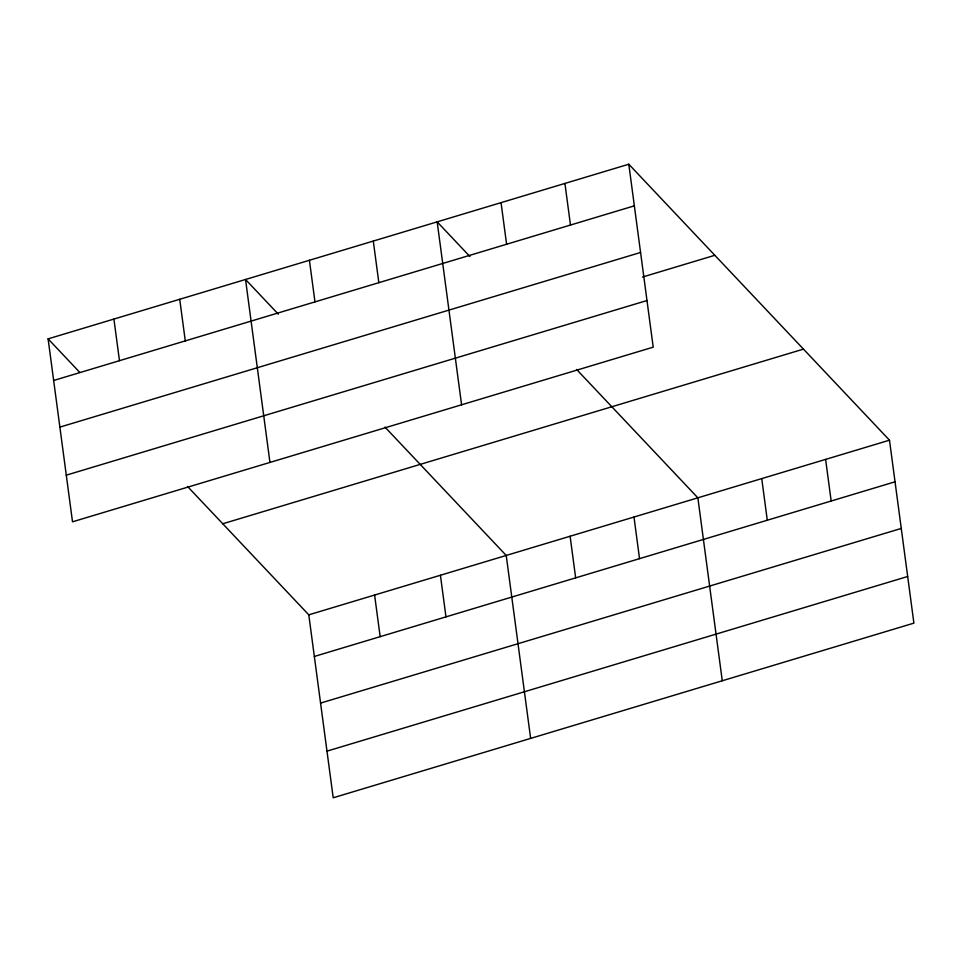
<?xml version="1.0" encoding="UTF-8"?>
<svg xmlns="http://www.w3.org/2000/svg" width="962" height="962" viewBox="0 0 962 962"><rect width="100%" height="100%" fill="white"/><g stroke="black" fill="none" stroke-linecap="round" stroke-linejoin="round"><path stroke-width="1.44" d="M628.799 164.225L653.21 347.162L72.511 521.813L48.1 338.864L628.799 164.225L889.489 440.187L913.9 623.135L333.201 797.775L308.79 614.838L187.506 486.447M53.656 380.483L634.355 205.832M59.872 427.116L640.572 252.477M642.436 277.068L714.826 255.291M66.282 475.168L646.981 300.529M222.763 523.773L803.462 349.122M308.79 614.838L889.489 440.187M314.346 656.457L895.045 481.806M320.562 703.09L901.262 528.439M326.972 751.142L907.683 576.491M469.937 256.553L437.169 221.861L461.58 404.798M576.575 369.432L697.859 497.823L722.27 680.759M278.307 314.177L245.538 279.485L269.949 462.421M384.944 427.068L506.228 555.459L530.639 738.395M48.1 338.864L79.846 372.474M825.612 459.403L831.168 501.022M761.736 478.619L767.291 520.226M633.982 517.039L639.538 558.657M564.922 183.429L570.478 225.048M570.105 536.243L575.661 577.861M501.046 202.645L506.601 244.264M440.416 575.252L445.971 616.87M373.292 241.065L378.848 282.684M374.603 595.045L380.158 636.664M309.415 260.281L314.971 301.888M179.726 299.278L185.281 340.897M113.913 319.071L119.468 360.69"/></g></svg>
